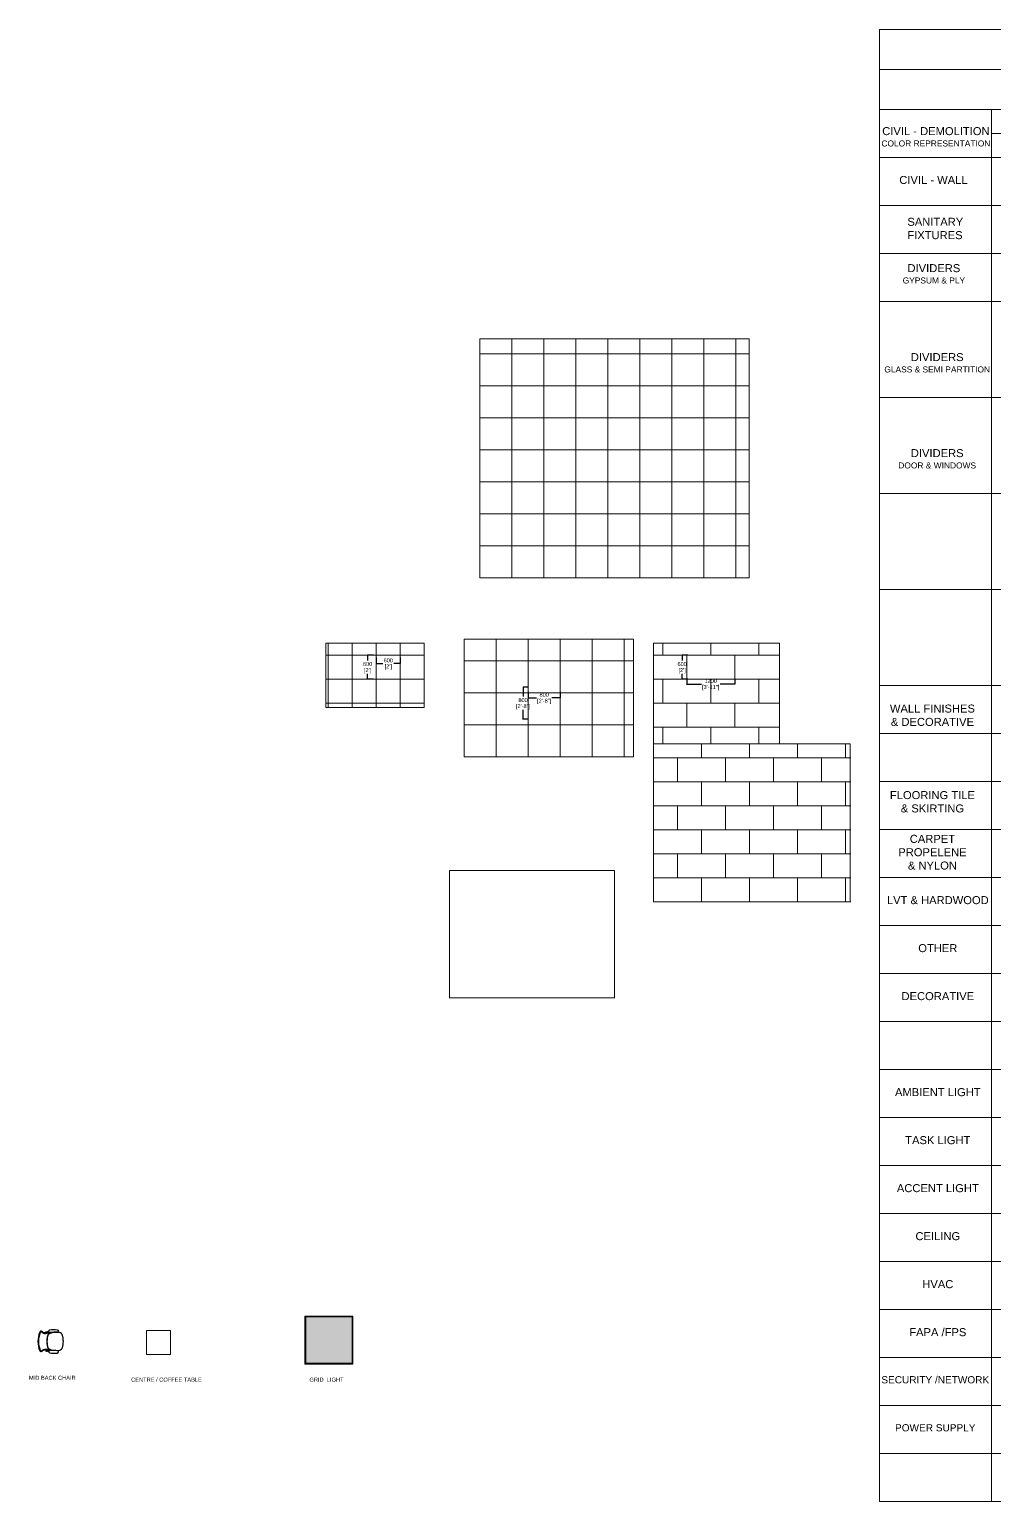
# Model space of a CAD drawing. Header units: millimetres. Extents: x -30 to 138967, y -30 to 77998.
# Drawn here: x 72228 to 96365, y 41198 to 77998 of the extents above; entities that cross this region are included whole.
import ezdxf

# ---------------------------------------------------------------- set-up
doc = ezdxf.new("R2010")
doc.units = ezdxf.units.MM
doc.header["$LTSCALE"] = 10
doc.header["$MEASUREMENT"] = 0
doc.layers.get('0').update_dxf_attribs({"lineweight": 13})
doc.layers.add('EXISTING WALL', color=7, linetype='Continuous', true_color=0x616161)
doc.layers.add('FLOOR TILE - 600 X 1200', color=7, linetype='Continuous', true_color=0x00394c)
for name, color, linetype in [('FLOOR TILE - 600 X 600', 37, 'Continuous'), ('FLOOR TILE - 800 X 800', 15, 'Continuous'), ('KEY PEOPLE CABINS - MANAGER CABIN', 248, 'Continuous'), ('TEXT', 7, 'Continuous')]:
    doc.layers.add(name, color=color, linetype=linetype)
doc.layers.add('WALL PANELING', color=7, linetype='Continuous', lineweight=18, true_color=0xad5700)
doc.styles.add('DIM COMPOUND', font='arial.ttf', dxfattribs={"height": 100})
doc.styles.get("Standard").update_dxf_attribs({"font": 'arial.ttf'})
doc.dimstyles.new('DIM COMPOUND', dxfattribs={"dimtxt": 100, "dimasz": 25, "dimexe": 0.05, "dimexo": 10, "dimgap": 25, "dimtad": 0, "dimtih": 1, "dimtoh": 1, "dimdec": 0, "dimzin": 0, "dimdsep": 46, "dimtxsty": 'DIM COMPOUND', "dimblk": 'ARCHTICK', "dimcen": 0.01, "dimdle": 5, "dimclrd": 216, "dimclre": 256, "dimclrt": 256, "dimadec": 0, "dimazin": 0, "dimtfac": 0.05, "dimtdec": 0, "dimtofl": 0, "dimtmove": 0, "dimatfit": 3, "dimldrblk": 'DOT', "dimfxl": 150, "dimfxlon": 1, "dimfrac": 2, "dimtolj": 1, "dimtzin": 0, "dimarcsym": 0})

# ---------------------------------------------------------------- blocks, each defined once
blk = doc.blocks.new('*U71')
for points in [[(14.4, -22.2, -0.135207), (19.7, -21.4, -0.085565), (25.8, -23.2, 0.691379), (27.9, -21.3, -0.196605), (27.9, 21.3, 0.691379), (25.8, 23.2, -0.085565), (19.7, 21.4, -0.135207), (14.4, 22.2, -0.087215), (10.4, 24.9, 0.528664), (4.7, 23.7, 0.198499), (4.7, -23.7, 0.528664), (10.4, -24.9, -0.087215)], [(19.8, -20.4, 0.135207), (14, -21.3, 0.082196), (9.9, -24, -0.520421), (6.7, -23.3, -0.201577), (6.7, 23.3, -0.520421), (9.9, 24, 0.082196), (14, 21.3, 0.135207), (19.8, 20.4, 0.07923), (25.8, 22.1, -0.678859), (26.8, 21.2, 0.191978), (26.8, -21.2, -0.678859), (25.8, -22.1, 0.07923)], [(27.9, 24, -0.169926), (27.7, 27.1, -0.269103), (29.9, 29.1, -0.096039), (48.9, 29.8, -0.352388), (52.3, 26.1, -0.40839), (50.4, 24, -0.010715), (29.8, 22.8, -0.316609)], [(27.9, -24, 0.169926), (27.7, -27.1, 0.269103), (29.9, -29.1, 0.096039), (48.9, -29.8, 0.352388), (52.3, -26.1, 0.40839), (50.4, -24, 0.010715), (29.8, -22.8, 0.316609)]]:
    blk.add_lwpolyline(points, format="xyb", close=True)
for points in [[(22.9, 23.2), (20.4, 23.2), (20.4, 24.7), (22.9, 24.7)], [(20.4, 23.2), (20.4, 21.5)], [(22.9, 23.2), (22.9, 22.1)], [(48.1, 23), (48.1, 23.8)], [(50.1, 22.9), (50.1, 23.9)], [(20.4, -23.2), (20.4, -21.5)], [(22.9, -23.2), (20.4, -23.2), (20.4, -24.7), (22.9, -24.7)], [(22.9, -23.2), (22.9, -22.1)], [(48.1, -23.8), (48.1, -23)], [(50.1, -23.9), (50.1, -22.9)]]:
    blk.add_lwpolyline(points)
for centre, radius, start, end in [((19, 42.4), 18.2, 282.6494, 298.3648), ((26.2, 44.6), 21.6, 261.3921, 267.6327), ((46.7, -23.2), 46.2, 79.13, 115.3952), ((26.2, 44.6), 21.6, 273.5112, 276.5465), ((53.7, 13.4), 9, 16.9445, 79.13), ((9.8, 0), 54.9, 343.0555, 16.9445), ((26.2, -44.6), 21.6, 92.3673, 98.6079), ((19, -42.4), 18.2, 61.6352, 77.3506), ((46.7, 23.2), 46.2, 244.6048, 280.87), ((26.2, -44.6), 21.6, 83.4535, 86.4888), ((53.7, -13.4), 9, 280.87, 343.0555)]:
    blk.add_arc(centre, radius, start, end)
blk = doc.blocks.new('*U55')
at = {"lineweight": 5, "ltscale": 10}
blk.add_lwpolyline([(74712, 44875), (75312, 44875), (75312, 45475), (74712, 45475)], close=True, dxfattribs=at)
blk = doc.blocks.new('*U58')
at = {"layer": 'WALL PANELING', "lineweight": 5, "ltscale": 10, "true_color": 0xc7c8ca, "transparency": 33554687}
h = blk.add_hatch(dxfattribs=at)
h.set_pattern_fill('ANSI31', color=9)
h.set_pattern_definition([(45, (600, -600), (-0.08838834765, 0.08838834765), [])])
h.paths.add_polyline_path([(80300, 45455), (79140, 45455), (79140, 44295), (80300, 44295)])
at = {"lineweight": 5, "ltscale": 10}
for points in [[(79120, 44275), (80320, 44275), (80320, 45475), (79120, 45475)], [(79125, 44280), (80315, 44280), (80315, 45470), (79125, 45470)], [(79140, 44295), (80300, 44295), (80300, 45455), (79140, 45455)]]:
    blk.add_lwpolyline(points, close=True, dxfattribs=at)
blk = doc.blocks.new('_ArchTick')
at = {"color": 0, "linetype": 'ByBlock', "const_width": 0.15}
blk.add_lwpolyline([(-0.5, -0.5), (0.5, 0.5)], dxfattribs=at)
blk = doc.blocks.new('*D146')
at = {"color": 216, "lineweight": -2, "ltscale": 10, "transparency": 16777216}
for p, q in [((84697, 61291), (84908, 61291)), ((85507, 61291), (85295, 61291))]:
    blk.add_line(p, q, dxfattribs=at)
at = {"lineweight": -2, "ltscale": 10, "transparency": 16777216}
for p, q in [((84702, 61441), (84702, 61291)), ((85502, 61441), (85502, 61291))]:
    blk.add_line(p, q, dxfattribs=at)
at = {"layer": 'DefPoints', "color": 0, "lineweight": 5, "ltscale": 10, "transparency": 16777216}
for p in [(84702, 61560), (85502, 61560), (85502, 61291)]:
    blk.add_point(p, dxfattribs=at)
at = {"color": 216, "lineweight": -2, "ltscale": 10, "transparency": 16777216, "xscale": 25, "yscale": 25, "zscale": 25, "rotation": 180}
blk.add_blockref('_ArchTick', (84702, 61291), dxfattribs=at)
at = {"color": 216, "lineweight": -2, "ltscale": 10, "transparency": 16777216, "xscale": 25, "yscale": 25, "zscale": 25}
blk.add_blockref('_ArchTick', (85502, 61291), dxfattribs=at)
at = {"lineweight": 5, "ltscale": 10, "transparency": 16777216, "char_height": 100, "attachment_point": 5, "style": 'DIM COMPOUND'}
for s, insert in [('\\A1;[2\'-8"]', (85102, 61202)), ('\\A1;800', (85102, 61367))]:
    blk.add_mtext(s, dxfattribs=dict(at, insert=insert))
blk = doc.blocks.new('_Dot')
at = {"color": 0, "linetype": 'ByBlock', "lineweight": -2}
blk.add_line((-0.5, 0), (-1, 0), dxfattribs=at)
at = {"color": 0, "linetype": 'ByBlock', "lineweight": 5, "const_width": 0.5}
blk.add_lwpolyline([(-0.25, 0, 1), (0.25, 0, 1)], format="xyb", close=True, dxfattribs=at)
blk = doc.blocks.new('*D147')
at = {"color": 216, "lineweight": -2, "ltscale": 10, "transparency": 16777216}
for p, q in [((84574, 61562), (84574, 61322)), ((84574, 60752), (84574, 60992))]:
    blk.add_line(p, q, dxfattribs=at)
at = {"lineweight": -2, "ltscale": 10, "transparency": 16777216}
for p, q in [((84692, 61557), (84574, 61557)), ((84692, 60757), (84574, 60757))]:
    blk.add_line(p, q, dxfattribs=at)
at = {"layer": 'DefPoints', "color": 0, "lineweight": 5, "ltscale": 10, "transparency": 16777216}
for p in [(84702, 61557), (84574, 60757), (84702, 60757)]:
    blk.add_point(p, dxfattribs=at)
at = {"color": 216, "lineweight": -2, "ltscale": 10, "transparency": 16777216, "xscale": 25, "yscale": 25, "zscale": 25}
for p, rotation in [((84574, 61557), 90), ((84574, 60757), 270)]:
    blk.add_blockref('_ArchTick', p, dxfattribs=dict(at, rotation=rotation))
at = {"lineweight": 5, "ltscale": 10, "transparency": 16777216, "char_height": 100, "attachment_point": 5, "style": 'DIM COMPOUND'}
for s, insert in [('\\A1;[2\'-8"]', (84574, 61068)), ('\\A1;800', (84574, 61233))]:
    blk.add_mtext(s, dxfattribs=dict(at, insert=insert))
blk = doc.blocks.new('*D148')
at = {"lineweight": -2, "ltscale": 10, "transparency": 16777216}
for p, q in [((80903, 62300), (80903, 62150)), ((81502, 62300), (81502, 62150))]:
    blk.add_line(p, q, dxfattribs=at)
at = {"color": 216, "lineweight": -2, "ltscale": 10, "transparency": 16777216}
for p, q in [((80898, 62150), (81067, 62150)), ((81507, 62150), (81338, 62150))]:
    blk.add_line(p, q, dxfattribs=at)
at = {"layer": 'DefPoints', "color": 0, "lineweight": 5, "ltscale": 10, "transparency": 16777216}
for p in [(80903, 62344), (81502, 62344), (81502, 62150)]:
    blk.add_point(p, dxfattribs=at)
at = {"color": 216, "lineweight": -2, "ltscale": 10, "transparency": 16777216, "xscale": 25, "yscale": 25, "zscale": 25, "rotation": 180}
blk.add_blockref('_ArchTick', (80903, 62150), dxfattribs=at)
at = {"color": 216, "lineweight": -2, "ltscale": 10, "transparency": 16777216, "xscale": 25, "yscale": 25, "zscale": 25}
blk.add_blockref('_ArchTick', (81502, 62150), dxfattribs=at)
at = {"lineweight": 5, "ltscale": 10, "transparency": 16777216, "char_height": 100, "attachment_point": 5, "style": 'DIM COMPOUND'}
for s, insert in [('\\A1;600', (81203, 62226)), ("\\A1;[2']", (81203, 62061))]:
    blk.add_mtext(s, dxfattribs=dict(at, insert=insert))
blk = doc.blocks.new('*D149')
at = {"color": 216, "lineweight": -2, "ltscale": 10, "transparency": 16777216}
for p, q in [((80685, 62364), (80685, 62224)), ((80685, 61753), (80685, 61893))]:
    blk.add_line(p, q, dxfattribs=at)
at = {"lineweight": -2, "ltscale": 10, "transparency": 16777216}
for p, q in [((80835, 62359), (80685, 62359)), ((80835, 61758), (80685, 61758))]:
    blk.add_line(p, q, dxfattribs=at)
at = {"layer": 'DefPoints', "color": 0, "lineweight": 5, "ltscale": 10, "transparency": 16777216}
for p in [(81006, 62359), (80685, 61758), (81006, 61758)]:
    blk.add_point(p, dxfattribs=at)
at = {"color": 216, "lineweight": -2, "ltscale": 10, "transparency": 16777216, "xscale": 25, "yscale": 25, "zscale": 25}
for p, rotation in [((80685, 62359), 90), ((80685, 61758), 270)]:
    blk.add_blockref('_ArchTick', p, dxfattribs=dict(at, rotation=rotation))
at = {"lineweight": 5, "ltscale": 10, "transparency": 16777216, "char_height": 100, "attachment_point": 5, "style": 'DIM COMPOUND'}
for s, insert in [('\\A1;600', (80685, 62135)), ("\\A1;[2']", (80685, 61969))]:
    blk.add_mtext(s, dxfattribs=dict(at, insert=insert))
blk = doc.blocks.new('*D150')
at = {"color": 216, "lineweight": -2, "ltscale": 10, "transparency": 16777216}
for p, q in [((88552, 62361), (88552, 62221)), ((88552, 61751), (88552, 61891))]:
    blk.add_line(p, q, dxfattribs=at)
at = {"lineweight": -2, "ltscale": 10, "transparency": 16777216}
for p, q in [((88698, 62356), (88552, 62356)), ((88698, 61756), (88552, 61756))]:
    blk.add_line(p, q, dxfattribs=at)
at = {"layer": 'DefPoints', "color": 0, "lineweight": 5, "ltscale": 10, "transparency": 16777216}
for p in [(88708, 62356), (88552, 61756), (88708, 61756)]:
    blk.add_point(p, dxfattribs=at)
at = {"color": 216, "lineweight": -2, "ltscale": 10, "transparency": 16777216, "xscale": 25, "yscale": 25, "zscale": 25}
for p, rotation in [((88552, 62356), 90), ((88552, 61756), 270)]:
    blk.add_blockref('_ArchTick', p, dxfattribs=dict(at, rotation=rotation))
at = {"lineweight": 5, "ltscale": 10, "transparency": 16777216, "char_height": 100, "attachment_point": 5, "style": 'DIM COMPOUND'}
for s, insert in [('\\A1;600', (88552, 62132)), ("\\A1;[2']", (88552, 61967))]:
    blk.add_mtext(s, dxfattribs=dict(at, insert=insert))
blk = doc.blocks.new('*D151')
at = {"color": 216, "lineweight": -2, "ltscale": 10, "transparency": 16777216}
for p, q in [((88661, 61634), (89034, 61634)), ((89872, 61634), (89499, 61634))]:
    blk.add_line(p, q, dxfattribs=at)
at = {"lineweight": -2, "ltscale": 10, "transparency": 16777216}
for p, q in [((88666, 61746), (88666, 61634)), ((89867, 61746), (89867, 61634))]:
    blk.add_line(p, q, dxfattribs=at)
at = {"layer": 'DefPoints', "color": 0, "lineweight": 5, "ltscale": 10, "transparency": 16777216}
for p in [(88666, 61756), (89867, 61756), (89867, 61634)]:
    blk.add_point(p, dxfattribs=at)
at = {"color": 216, "lineweight": -2, "ltscale": 10, "transparency": 16777216, "xscale": 25, "yscale": 25, "zscale": 25, "rotation": 180}
blk.add_blockref('_ArchTick', (88666, 61634), dxfattribs=at)
at = {"color": 216, "lineweight": -2, "ltscale": 10, "transparency": 16777216, "xscale": 25, "yscale": 25, "zscale": 25}
blk.add_blockref('_ArchTick', (89867, 61634), dxfattribs=at)
at = {"lineweight": 5, "ltscale": 10, "transparency": 16777216, "char_height": 100, "attachment_point": 5, "style": 'DIM COMPOUND'}
for s, insert in [('\\A1;[3\'-11"]', (89266, 61545)), ('\\A1;1200', (89266, 61710))]:
    blk.add_mtext(s, dxfattribs=dict(at, insert=insert))

msp = doc.modelspace()

# ---------------------------------------------------------------- hatches: boundary and pattern name
at = {"layer": 'FLOOR TILE - 600 X 1200', "lineweight": 5, "ltscale": 10}
h = msp.add_hatch(dxfattribs=at)
h.set_pattern_fill('AR-B816', color=256, scale=75)
h.set_pattern_definition([(0, (88065.44, 62356.16), (0, 600), []), (90, (88065.44, 62356.16), (-600, 600), [600, -600])])
h.paths.add_polyline_path([(90985.9, 60138.3), (90985.9, 62656.2), (87833.8, 62656.2), (87833.8, 60138.3)])
h.paths.add_polyline_path([(88313.3, 62731.9), (88757.6, 62731.9), (88757.6, 62834.9), (88313.3, 62834.9)])
h = msp.add_hatch(dxfattribs=at)
h.set_pattern_fill('AR-B816', color=256, scale=75)
h.set_pattern_definition([(0, (87833.8, 56193.55), (0, 600), []), (90, (87833.8, 56193.55), (-600, 600), [600, -600])])
h.paths.add_polyline_path([(92771.6, 56193.5), (92771.6, 60138.3), (87833.8, 60138.3), (87833.8, 56193.5)])
h.paths.add_polyline_path([(88313.3, 58787.1), (88757.6, 58787.1), (88757.6, 58890.1), (88313.3, 58890.1)], flags=16)
at = {"layer": 'FLOOR TILE - 800 X 800', "lineweight": 5, "ltscale": 10}
h = msp.add_hatch(dxfattribs=at)
h.set_pattern_fill('NET', color=256, scale=6400)
h.set_pattern_definition([(0, (83494.8, 64287.7), (0, 800), []), (90, (83494.8, 64287.7), (-800, 5e-14), [])])
h.paths.add_polyline_path([(83494.8, 64287.7), (90226.8, 64287.7), (90226.8, 70262.9), (83494.8, 70262.9)])
h = msp.add_hatch(dxfattribs=at)
h.set_pattern_fill('NET', color=256, scale=6400)
h.set_pattern_definition([(0, (83102.2, 59811.2), (0, 800), []), (90, (83102.2, 59811.2), (-800, 5e-14), [])])
h.paths.add_polyline_path([(83102.2, 62756.2), (83102.2, 59811.2), (87336.1, 59811.2), (87336.1, 62756.2)])

# ---------------------------------------------------------------- linework, layer by layer
at = {"lineweight": 5, "ltscale": 10}
msp.add_line((96291, 75398.2), (123491, 75398.2), dxfattribs=at)
for points in [[(93491, 76998.2), (123491, 76998.2), (123491, 77998.2), (93491, 77998.2)], [(93491, 44798.2), (123491, 44798.2), (123491, 76998.2), (93491, 76998.2)], [(93491, 75998.2), (123491, 75998.2), (123491, 76998.2), (93491, 76998.2)], [(93491, 74798.2), (123491, 74798.2), (123491, 75998.2), (93491, 75998.2)], [(93491, 75998.2), (93491, 41198.2), (96291, 41198.2), (96291, 75998.2)], [(93491, 73598.2), (123491, 73598.2), (123491, 74798.2), (93491, 74798.2)], [(93491, 72398.2), (123491, 72398.2), (123491, 73598.2), (93491, 73598.2)], [(93491, 71198.2), (123491, 71198.2), (123491, 72398.2), (93491, 72398.2)], [(93491, 68798.2), (123491, 68798.2), (123491, 71198.2), (93491, 71198.2)], [(83494.8, 70262.9), (90226.8, 70262.9), (90226.8, 64287.7), (83494.8, 64287.7)], [(93491, 66398.2), (123491, 66398.2), (123491, 68798.2), (93491, 68798.2)], [(93491, 63998.2), (123491, 63998.2), (123491, 66398.2), (93491, 66398.2)], [(93491, 60398.2), (123491, 60398.2), (123491, 61598.2), (93491, 61598.2)], [(93491, 59198.2), (123491, 59198.2), (123491, 60398.2), (93491, 60398.2)], [(93491, 57998.2), (123491, 57998.2), (123491, 59198.2), (93491, 59198.2)], [(93491, 56798.2), (123491, 56798.2), (123491, 57998.2), (93491, 57998.2)], [(82737.4, 56973.2), (86863.2, 56973.2), (86863.2, 53788.4), (82737.4, 53788.4)], [(93491, 55598.2), (123491, 55598.2), (123491, 56798.2), (93491, 56798.2)], [(93491, 54398.2), (123491, 54398.2), (123491, 55598.2), (93491, 55598.2)], [(93491, 53198.2), (123491, 53198.2), (123491, 54398.2), (93491, 54398.2)], [(93491, 51998.2), (123491, 51998.2), (123491, 53198.2), (93491, 53198.2)], [(93491, 50798.2), (123491, 50798.2), (123491, 51998.2), (93491, 51998.2)], [(93491, 49598.2), (123491, 49598.2), (123491, 50798.2), (93491, 50798.2)], [(93491, 48398.2), (123491, 48398.2), (123491, 49598.2), (93491, 49598.2)], [(93491, 47198.2), (123491, 47198.2), (123491, 48398.2), (93491, 48398.2)], [(93491, 45998.2), (123491, 45998.2), (123491, 47198.2), (93491, 47198.2)], [(93491, 44798.2), (123491, 44798.2), (123491, 45998.2), (93491, 45998.2)], [(93491, 43598.2), (123491, 43598.2), (123491, 44798.2), (93491, 44798.2)], [(93491, 42398.2), (123491, 42398.2), (123491, 43598.2), (93491, 43598.2)], [(93491, 41198.2), (123491, 41198.2), (123491, 42398.2), (93491, 42398.2)]]:
    msp.add_lwpolyline(points, close=True, dxfattribs=at)
at = {"layer": 'FLOOR TILE - 600 X 1200', "lineweight": 5, "ltscale": 10}
for points in [[(87833.8, 60138.3), (90985.9, 60138.3), (90985.9, 62656.2), (87833.8, 62656.2)], [(87833.8, 56193.5), (92757.2, 56193.5), (92757.2, 60138.3), (87833.8, 60138.3)]]:
    msp.add_lwpolyline(points, close=True, dxfattribs=at)
at = {"layer": 'FLOOR TILE - 600 X 600', "linetype": 'Continuous', "lineweight": 5, "ltscale": 10}
for p, q in [((79702.2, 61049.3), (79702.2, 62656.2)), ((80302.2, 61049.3), (80302.2, 62656.2)), ((80902.2, 61049.3), (80902.2, 62656.2)), ((81502.2, 61049.3), (81502.2, 62656.2)), ((79640.9, 62356.2), (82102.2, 62356.2)), ((79640.9, 61756.2), (82102.2, 61756.2)), ((79640.9, 61156.2), (82102.2, 61156.2))]:
    msp.add_line(p, q, dxfattribs=at)
at = {"layer": 'FLOOR TILE - 600 X 600', "lineweight": 5, "ltscale": 10}
msp.add_lwpolyline([(79640.9, 61049.3), (82102.2, 61049.3), (82102.2, 62656.2), (79640.9, 62656.2)], close=True, dxfattribs=at)
at = {"layer": 'FLOOR TILE - 800 X 800', "lineweight": 5, "ltscale": 10}
msp.add_lwpolyline([(83102.2, 59811.2), (87336.1, 59811.2), (87336.1, 62756.2), (83102.2, 62756.2)], close=True, dxfattribs=at)

# ---------------------------------------------------------------- block references
at = {"lineweight": 5}
for name, p in [('*U58', (0, 360.7)), ('*U55', (447.9, 0))]:
    msp.add_blockref(name, p, dxfattribs=at)
at = {"layer": 'EXISTING WALL', "xscale": 9.812432583184854, "yscale": 9.812432583184854, "zscale": 9.812432583184854}
msp.add_blockref('*U71', (72441.5, 45202.1), dxfattribs=at)

# ---------------------------------------------------------------- texts
at = {"lineweight": 5, "char_height": 101.667, "width": 1840.673, "attachment_point": 1}
for s, insert in [('CENTRE / COFFEE TABLE', (74772.7, 44297)), ('GRID  LIGHT', (79231.3, 44297))]:
    msp.add_mtext(s, dxfattribs=dict(at, insert=insert))
at = {"layer": 'KEY PEOPLE CABINS - MANAGER CABIN', "lineweight": 5, "insert": (72216.8, 44342.8), "char_height": 101.667, "width": 2922.081, "attachment_point": 1}
msp.add_mtext('MID BACK CHAIR', dxfattribs=at)
at = {"layer": 'TEXT', "lineweight": 5, "attachment_point": 1}
for s, insert, char_height, width in [('\\pxqc;CIVIL - DEMOLITION\\P{\\H0.75x;COLOR REPRESENTATION }', (93522.6, 75556.3), 200, 2751.118), ('CIVIL - WALL', (93982.8, 74335.2), 200, 4523.195), ('SANITARY \\PFIXTURES', (94184.4, 73289.7), 200, 4523.195), ('\\pxqc;{\\C256;\\c0;DIVIDERS \\C244;\\c1973145;\\P\\H0.75x;GYPSUM & PLY }', (92585.7, 72131.2), 200, 4523.195), ('\\pxqc;DIVIDERS \\P{\\H0.75x;\\C244;\\c1973145;GLASS & SEMI PARTITION}', (92668.9, 69907.3), 200, 4523.195), ('\\pxqc;DIVIDERS \\P{\\H0.75x;\\C244;\\c1973145;DOOR & WINDOWS }', (92668.9, 67507.3), 200, 4523.195), ('\\pxqc;WALL FINISHES \\P& DECORATIVE', (92549.7, 61121.4), 200, 4523.195), ('\\pxqc;FLOORING TILE \\P& SKIRTING', (92549.7, 58958.3), 200, 4523.195), ('\\pxqc;CARPET \\PPROPELENE \\P& NYLON ', (92549.7, 57864.5), 200, 4523.195), ('\\pxqc;LVT & HARDWOOD ', (92684.3, 56332.8), 200, 4523.195), ('\\pxqc;OTHER', (92684.3, 55132.8), 200, 4523.195), ('\\pxqc;DECORATIVE ', (92684.3, 53932.8), 200, 4523.195), ('\\pxqc;AMBIENT LIGHT', (92684.3, 51532.8), 200, 4523.195), ('\\pxqc;TASK LIGHT', (92684.3, 50332.8), 200, 4523.195), ('\\pxqc;ACCENT LIGHT', (92684.3, 49132.8), 200, 4523.195), ('\\pxqc;CEILING', (92684.3, 47932.8), 200, 4523.195), ('\\pxqc;HVAC', (92684.3, 46732.8), 200, 4523.195), ('\\pxqc;FAPA /FPS', (92684.3, 45532.8), 200, 4523.195), ('\\pxqc;SECURITY /NETWORK ', (92620, 44332.8), 180, 4523.195), ('\\pxqc;POWER SUPPLY', (92620, 43132.8), 180, 4523.195)]:
    msp.add_mtext(s, dxfattribs=dict(at, insert=insert, char_height=char_height, width=width))

# ---------------------------------------------------------------- dimensions: what is measured, and where the dimension line sits
at = {"lineweight": 5, "ltscale": 10}
for base, p1, p2, picture, middle in [((80685.2, 61758.4), (81006.1, 62358.5), (81006.1, 61758.4), '*D149', (80685.2, 62058.5)), ((88551.8, 61756.3), (88708, 62356.1), (88708, 61756.3), '*D150', (88551.8, 62056.2)), ((84574.2275, 60757.0792), (84701.5773, 61556.6418), (84701.5773, 60757.0792), '*D147', (84574.2275, 61156.8605))]:
    dim = msp.add_linear_dim(base=base, p1=p1, p2=p2, angle=90, dimstyle='DIM COMPOUND', override={"dimpost": '\\X'}, dxfattribs=at)
    dim.commit()
    dim.dimension.update_dxf_attribs({"geometry": picture, "text_midpoint": middle})
for base, p1, p2, picture, middle in [((81502.3, 62150.2), (80902.7, 62344.1), (81502.3, 62344.1), '*D148', (81202.5, 62150.2)), ((85501.9, 61290.6), (84701.6, 61559.6), (85501.9, 61559.6), '*D146', (85101.7, 61290.6)), ((89866.6, 61634.3), (88666.3, 61756.3), (89866.6, 61756.3), '*D151', (89266.4, 61634.3))]:
    dim = msp.add_linear_dim(base=base, p1=p1, p2=p2, dimstyle='DIM COMPOUND', override={"dimpost": '\\X'}, dxfattribs=at)
    dim.commit()
    dim.dimension.update_dxf_attribs({"geometry": picture, "text_midpoint": middle})

doc.saveas('drawing.dxf')
